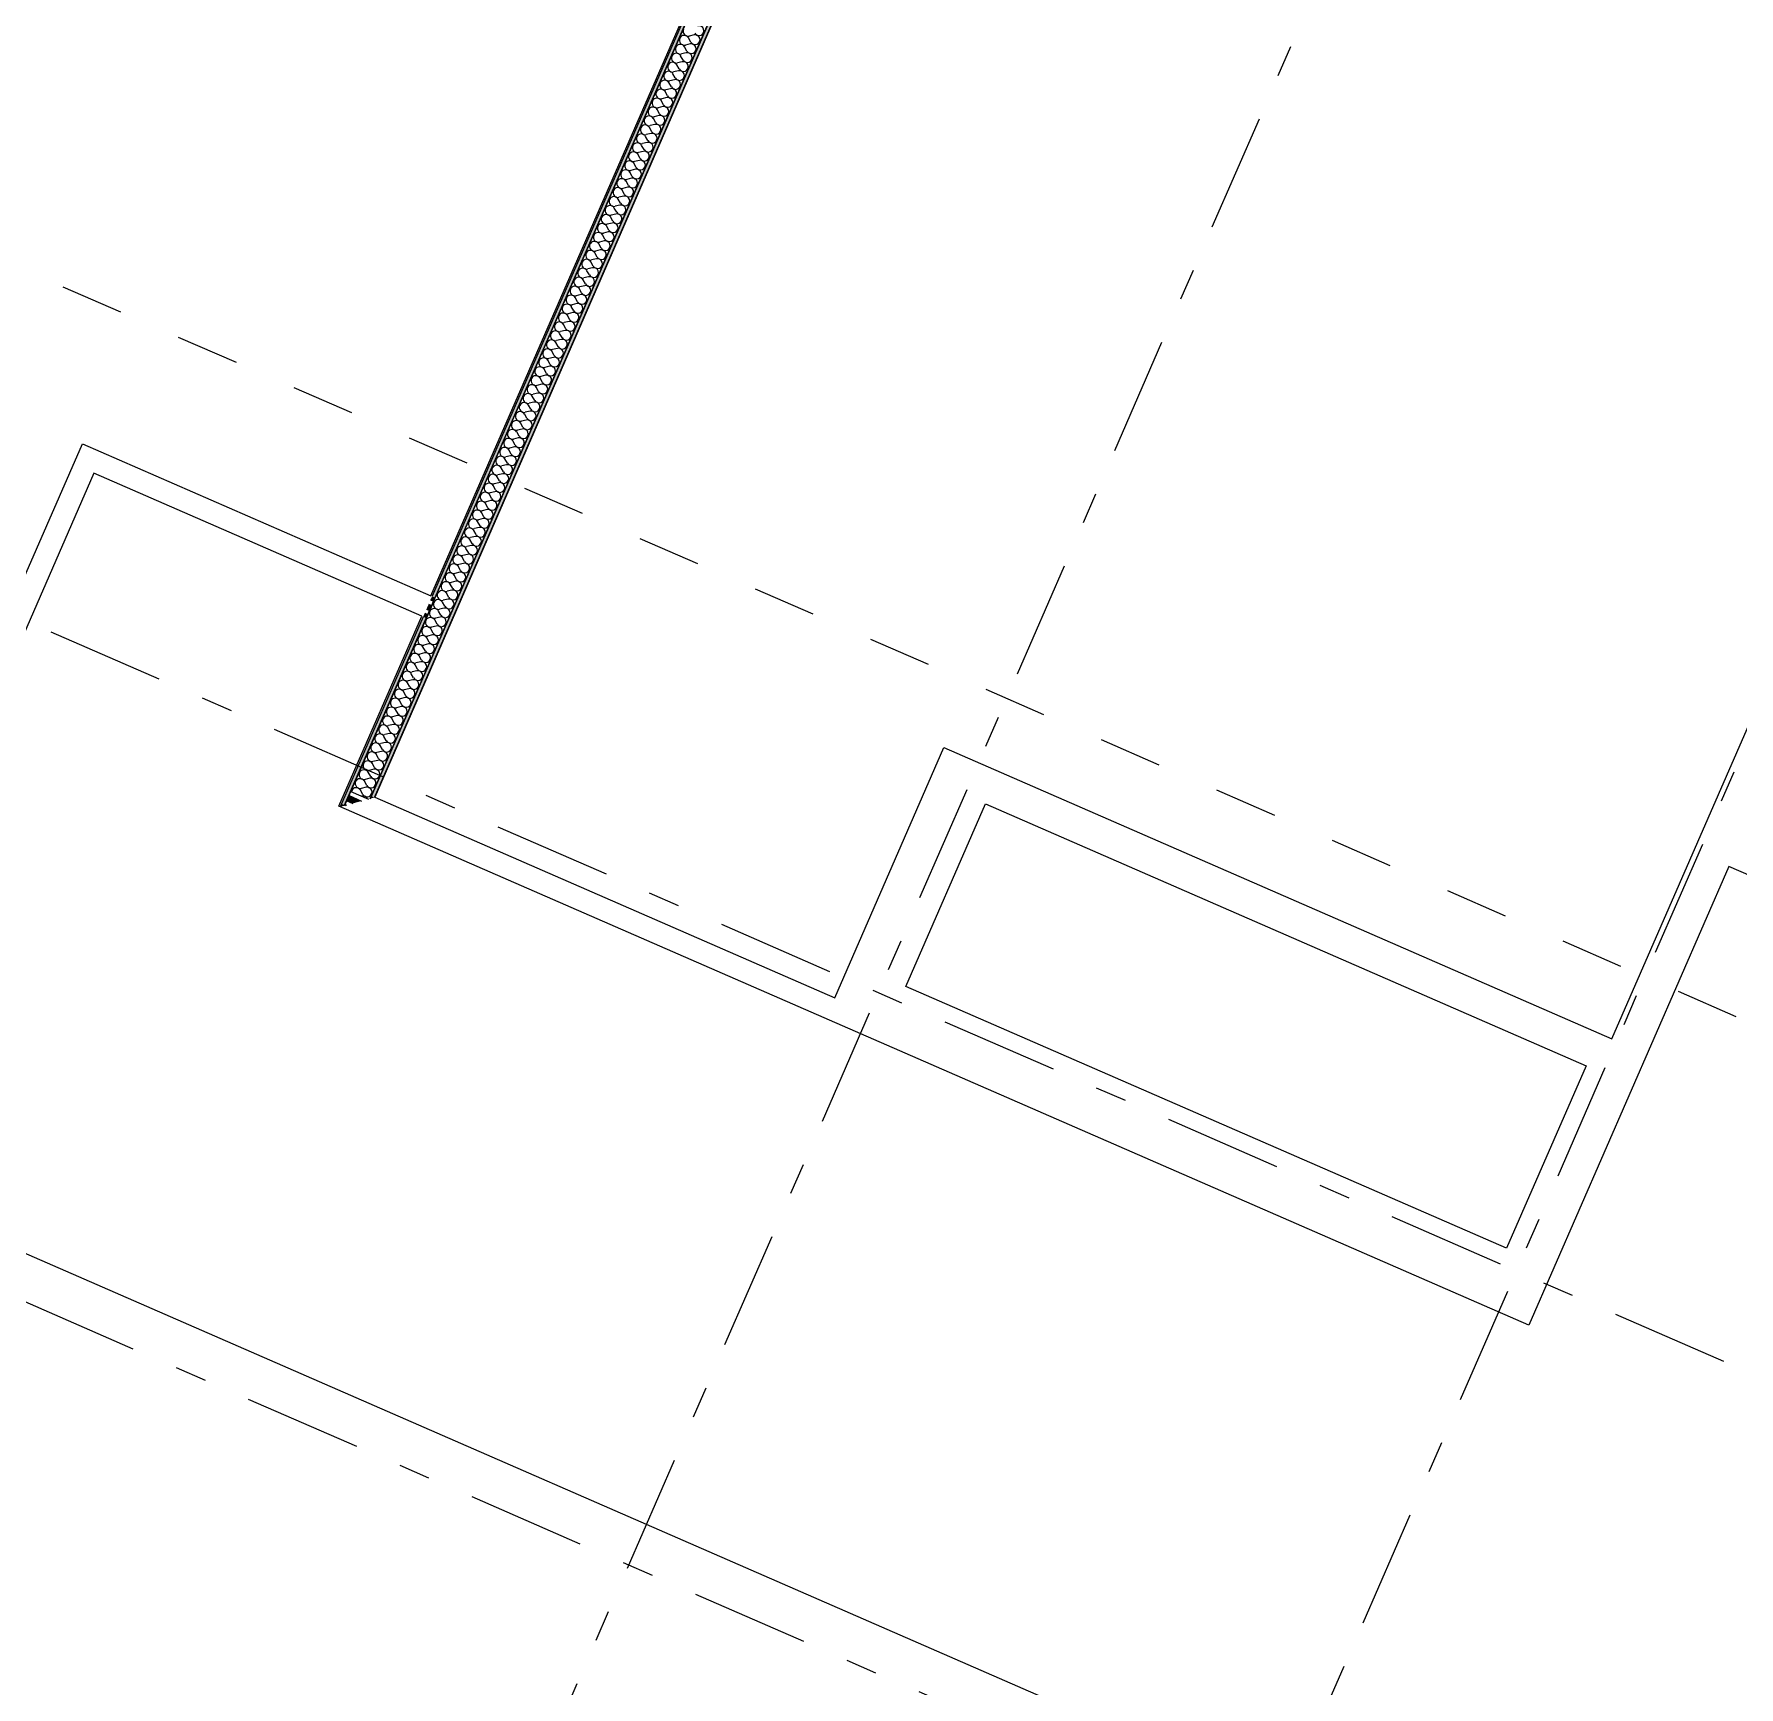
# Model space of a CAD drawing. Header units: millimetres. Extents: x -50172 to 258853, y -59787 to 25069.
# Drawn here: x 8400 to 16045, y -42045 to -34634 of the extents above; entities that cross this region are included whole.
import ezdxf
from ezdxf.enums import TextEntityAlignment as Align

# ---------------------------------------------------------------- set-up
doc = ezdxf.new("R2010")
doc.units = ezdxf.units.MM
doc.header["$MEASUREMENT"] = 0
doc.linetypes.add('Dashed', pattern=[564.444447, 282.222223, -282.222223])
doc.linetypes.add('Double Dashed', pattern=[1093.611073, 529.166651, -211.666656, 141.111112, -211.666656])
for name, color, linetype in [('A-95-MC_Marker_Section_P2.Marker', 7, 'Continuous'), ('New_A-05-M_Gross_Int_Circulation', 7, 'Continuous'), ('New_A-15-MG_Structural_Grid_Phase_2', 7, 'Continuous'), ('New_A-20-M_Floor_Slab', 7, 'Continuous'), ('New_A-25-M_Wall_Int', 7, 'Continuous'), ('New_A-35-M_FFE-Zone', 7, 'Continuous')]:
    doc.layers.add(name, color=color, linetype=linetype)
for name, color, linetype, lineweight in [('A-95-MC_Marker_Section_P2.Marker_Pen_No__1', 7, 'Continuous', 13), ('New_A-20-M_Floor_Slab_Pen_No__89', 8, 'Continuous', 20), ('New_A-25-M_Wall_Int_Pen_No__1', 7, 'Continuous', 13), ('New_ArchiCAD Zone Stamps_Pen_No__9', 7, 'Continuous', 13)]:
    doc.layers.add(name, color=color, linetype=linetype, lineweight=lineweight)
for name, color, linetype, lineweight, true_color in [('New_A-05-M_Gross_Int_Circulation_Pen_No__74', 7, 'Continuous', 20, 0x606060), ('New_A-15-MG_Structural_Grid_Phase_2_Pen_No__222', 7, 'Continuous', 13, 0x65af33), ('New_A-25-M_Wall_Int_Pen_No__107', 7, 'Continuous', 15, 0xa6a6a6), ('New_A-35-M_FFE-Zone_Pen_No__74', 7, 'Continuous', 20, 0x606060)]:
    doc.layers.add(name, color=color, linetype=linetype, lineweight=lineweight, true_color=true_color)
doc.styles.add('GENERATED_STYLE_1', font='')
doc.styles.add('GENERATED_STYLE_3', font='')
doc.styles.add('GENERATED_STYLE_4', font='')
doc.styles.get('GENERATED_STYLE_1').set_extended_font_data('Arial', bold=True)
doc.styles.get('GENERATED_STYLE_3').set_extended_font_data('Arial')
doc.styles.get('GENERATED_STYLE_4').set_extended_font_data('Swis721 BT')

# ---------------------------------------------------------------- blocks, each defined once
blk = doc.blocks.new('Corridor 02 - First_INB 1351_44_2', base_point=(3601, -36926.9))
at = {"layer": 'New_A-05-M_Gross_Int_Circulation_Pen_No__74', "linetype": 'Continuous'}
for p, q in [((-3337.5, -35000.4), (15143.3, -43059)), ((8668.5, -36602.8), (8296.7, -37455.3)), ((10138.3, -37243.7), (8668.5, -36602.8)), ((9766.6, -38096.2), (10138.3, -37243.7)), ((15103.9, -40423.6), (9766.6, -38096.2)), ((16000.8, -38366.7), (15103.9, -40423.6)), ((17619.8, -39072.6), (16000.8, -38366.7))]:
    blk.add_line(p, q, dxfattribs=at)
at = {"layer": 'New_ArchiCAD Zone Stamps_Pen_No__9'}
for tag, height, style, p in [('ROOM_NAME', 250, 'GENERATED_STYLE_1', (2733.1, -35352.1)), ('zoneNameLine2', 250, 'GENERATED_STYLE_1', (2544.7, -35784.2)), ('ROOM_NUMBER', 200, 'GENERATED_STYLE_3', (2356.3, -36204.9)), ('measuredAreaCode', 200, 'GENERATED_STYLE_3', (2199.2, -36565)), ('ROOM_HOLES_PRM', 200, 'GENERATED_STYLE_3', (2506.6, -36699)), ('DUMMY_649', 200, 'GENERATED_STYLE_3', (2996, -36912.4)), ('DUMMY_650', 133.3, 'GENERATED_STYLE_3', (3275.3, -37019))]:
    blk.add_attdef(tag, text='', height=height, rotation=336.44041, dxfattribs=dict(at, style=style)).set_placement(p, align=Align.TOP_LEFT)
blk = doc.blocks.new('Computer Lab C_INB 1301_47_2', base_point=(3709.1, -27727.4))
at = {"layer": 'New_A-35-M_FFE-Zone_Pen_No__74', "linetype": 'Continuous'}
for p, q in [((10179.2, -37152.5), (14084.3, -28196.9)), ((8354.3, -37073.2), (8616.8, -36471.2)), ((8616.8, -36471.2), (10179.2, -37152.5))]:
    blk.add_line(p, q, dxfattribs=at)
at = {"layer": 'New_ArchiCAD Zone Stamps_Pen_No__9'}
for tag, height, style, p in [('ROOM_NAME', 250, 'GENERATED_STYLE_1', (2359.2, -27544.4)), ('zoneNameLine2', 250, 'GENERATED_STYLE_1', (2170.8, -27976.6)), ('ROOM_NUMBER', 200, 'GENERATED_STYLE_3', (1982.4, -28397.3)), ('measuredAreaCode', 200, 'GENERATED_STYLE_3', (1825.3, -28757.4)), ('ROOM_HOLES_PRM', 200, 'GENERATED_STYLE_3', (2132.7, -28891.4)), ('DUMMY_649', 200, 'GENERATED_STYLE_3', (2761.9, -29165.8)), ('DUMMY_650', 133.3, 'GENERATED_STYLE_3', (3041.2, -29272.3))]:
    blk.add_attdef(tag, text='', height=height, rotation=336.44041, dxfattribs=dict(at, style=style)).set_placement(p, align=Align.TOP_LEFT)
blk = doc.blocks.new('Fabrication Lab A_INB 1304_48_2', base_point=(14916.2, -33303.1))
at = {"layer": 'New_A-35-M_FFE-Zone_Pen_No__74', "linetype": 'Continuous'}
for p, q in [((14203.5, -28248.8), (9927.4, -38055.1)), ((15475.8, -39139.2), (17250.8, -35068.5)), ((11991, -38954.9), (12480.2, -37832.9)), ((12480.2, -37832.9), (15475.8, -39139.2)), ((9927.4, -38055.1), (11991, -38954.9))]:
    blk.add_line(p, q, dxfattribs=at)
at = {"layer": 'New_ArchiCAD Zone Stamps_Pen_No__9'}
for tag, height, style, p in [('ROOM_NAME', 250, 'GENERATED_STYLE_1', (13601, -32770.2)), ('zoneNameLine2', 250, 'GENERATED_STYLE_1', (13412.6, -33202.4)), ('ROOM_NUMBER', 200, 'GENERATED_STYLE_3', (13224.1, -33623.1)), ('measuredAreaCode', 200, 'GENERATED_STYLE_3', (13067.1, -33983.2)), ('DUMMY_649', 200, 'GENERATED_STYLE_3', (13374.5, -34117.2)), ('DUMMY_650', 200, 'GENERATED_STYLE_3', (13863.8, -34330.6)), ('DUMMY_651', 133.3, 'GENERATED_STYLE_3', (14143.1, -34437.1))]:
    blk.add_attdef(tag, text='', height=height, rotation=336.44041, dxfattribs=dict(at, style=style)).set_placement(p, align=Align.TOP_LEFT)
blk = doc.blocks.new('Slab_6_2', base_point=(-21326.2, -27554.7))
at = {"layer": 'New_A-20-M_Floor_Slab_Pen_No__89', "linetype": 'Continuous', "flags": 128}
blk.add_lwpolyline([(15002.9, -40078.2), (12310, -38903.9), (12666.8, -38085.6), (15359.8, -39259.8)], close=True, dxfattribs=at)
blk = doc.blocks.new('*X864')
at = {"layer": 'New_A-25-M_Wall_Int_Pen_No__107', "linetype": 'Continuous'}
blk.add_hatch(color=256, dxfattribs=at).paths.add_polyline_path([(9812.4, -38048.6), (9802.5, -38071.5), (9829.8, -38083.4), (9868.3, -38072.9)])
blk = doc.blocks.new('*X865')
at = {"layer": 'New_A-25-M_Wall_Int_Pen_No__107', "linetype": 'Continuous'}
for p, q in [((11328, -34710), (11317.2, -34691)), ((11342, -34677.9), (11320.7, -34682.9)), ((11345.5, -34669.9), (11334.7, -34650.8)), ((11359.5, -34637.7), (11338.2, -34642.8)), ((11292.9, -34790.3), (11282.1, -34771.3)), ((11307, -34758.2), (11285.6, -34763.3)), ((11310.5, -34750.2), (11299.6, -34731.1)), ((11324.5, -34718.1), (11303.1, -34723.1)), ((11257.9, -34870.7), (11247.1, -34851.6)), ((11271.9, -34838.5), (11250.6, -34843.6)), ((11275.4, -34830.5), (11264.6, -34811.5)), ((11289.4, -34798.4), (11268.1, -34803.4)), ((11222.9, -34951), (11212.1, -34931.9)), ((11236.9, -34918.8), (11215.6, -34923.9)), ((11240.4, -34910.8), (11229.6, -34891.8)), ((11254.4, -34878.7), (11233.1, -34883.7)), ((11187.9, -35031.3), (11177.1, -35012.2)), ((11201.9, -34999.2), (11180.6, -35004.2)), ((11205.4, -34991.1), (11194.6, -34972.1)), ((11219.4, -34959), (11198.1, -34964)), ((11166.9, -35079.5), (11145.5, -35084.5)), ((11170.4, -35071.4), (11159.6, -35052.4)), ((11184.4, -35039.3), (11163.1, -35044.4)), ((11131.8, -35159.8), (11110.5, -35164.8)), ((11135.3, -35151.8), (11124.5, -35132.7)), ((11149.4, -35119.6), (11128, -35124.7)), ((11152.9, -35111.6), (11142, -35092.6)), ((11096.8, -35240.1), (11075.5, -35245.2)), ((11100.3, -35232.1), (11089.5, -35213)), ((11114.3, -35200), (11093, -35205)), ((11117.8, -35191.9), (11107, -35172.9)), ((11061.8, -35320.4), (11040.5, -35325.5)), ((11065.3, -35312.4), (11054.5, -35293.3)), ((11079.3, -35280.3), (11058, -35285.3)), ((11082.8, -35272.2), (11072, -35253.2)), ((11030.3, -35392.7), (11019.5, -35373.7)), ((11044.3, -35360.6), (11023, -35365.6)), ((11047.8, -35352.6), (11037, -35333.5)), ((10995.3, -35473), (10984.5, -35454)), ((11009.3, -35440.9), (10988, -35445.9)), ((11012.8, -35432.9), (11002, -35413.8)), ((11026.8, -35400.7), (11005.5, -35405.8)), ((10960.2, -35553.3), (10949.4, -35534.3)), ((10974.2, -35521.2), (10952.9, -35526.3)), ((10977.7, -35513.2), (10966.9, -35494.1)), ((10991.8, -35481.1), (10970.4, -35486.1)), ((10925.2, -35633.7), (10914.4, -35614.6)), ((10939.2, -35601.5), (10917.9, -35606.6)), ((10942.7, -35593.5), (10931.9, -35574.4)), ((10956.7, -35561.4), (10935.4, -35566.4)), ((10890.2, -35714), (10879.4, -35694.9)), ((10904.2, -35681.8), (10882.9, -35686.9)), ((10907.7, -35673.8), (10896.9, -35654.8)), ((10921.7, -35641.7), (10900.4, -35646.7)), ((10855.2, -35794.3), (10844.4, -35775.2)), ((10869.2, -35762.2), (10847.9, -35767.2)), ((10872.7, -35754.1), (10861.9, -35735.1)), ((10886.7, -35722), (10865.4, -35727)), ((10820.2, -35874.6), (10809.3, -35855.6)), ((10834.2, -35842.5), (10812.8, -35847.5)), ((10837.7, -35834.4), (10826.9, -35815.4)), ((10851.7, -35802.3), (10830.4, -35807.4)), ((10799.1, -35922.8), (10777.8, -35927.8)), ((10802.6, -35914.8), (10791.8, -35895.7)), ((10816.7, -35882.6), (10795.3, -35887.7)), ((10764.1, -36003.1), (10742.8, -36008.2)), ((10767.6, -35995.1), (10756.8, -35976)), ((10781.6, -35963), (10760.3, -35968)), ((10785.1, -35954.9), (10774.3, -35935.9)), ((10729.1, -36083.4), (10707.8, -36088.5)), ((10732.6, -36075.4), (10721.8, -36056.3)), ((10746.6, -36043.3), (10725.3, -36048.3)), ((10750.1, -36035.2), (10739.3, -36016.2)), ((10697.6, -36155.7), (10686.8, -36136.7)), ((10711.6, -36123.6), (10690.3, -36128.6)), ((10715.1, -36115.6), (10704.3, -36096.5)), ((10662.6, -36236), (10651.7, -36217)), ((10676.6, -36203.9), (10655.2, -36208.9)), ((10680.1, -36195.9), (10669.3, -36176.8)), ((10694.1, -36163.7), (10672.8, -36168.8)), ((10627.5, -36316.3), (10616.7, -36297.3)), ((10641.5, -36284.2), (10620.2, -36289.3)), ((10645, -36276.2), (10634.2, -36257.1)), ((10659.1, -36244.1), (10637.7, -36249.1)), ((10592.5, -36396.7), (10581.7, -36377.6)), ((10606.5, -36364.5), (10585.2, -36369.6)), ((10610, -36356.5), (10599.2, -36337.4)), ((10624, -36324.4), (10602.7, -36329.4)), ((10557.5, -36477), (10546.7, -36457.9)), ((10571.5, -36444.8), (10550.2, -36449.9)), ((10575, -36436.8), (10564.2, -36417.8)), ((10589, -36404.7), (10567.7, -36409.7)), ((10522.5, -36557.3), (10511.7, -36538.2)), ((10536.5, -36525.2), (10515.2, -36530.2)), ((10540, -36517.1), (10529.2, -36498.1)), ((10554, -36485), (10532.7, -36490)), ((10487.4, -36637.6), (10476.6, -36618.6)), ((10501.5, -36605.5), (10480.1, -36610.5)), ((10505, -36597.4), (10494.1, -36578.4)), ((10519, -36565.3), (10497.7, -36570.4)), ((10466.4, -36685.8), (10445.1, -36690.8)), ((10469.9, -36677.8), (10459.1, -36658.7)), ((10483.9, -36645.6), (10462.6, -36650.7)), ((10431.4, -36766.1), (10410.1, -36771.1)), ((10434.9, -36758.1), (10424.1, -36739)), ((10448.9, -36725.9), (10427.6, -36731)), ((10452.4, -36717.9), (10441.6, -36698.9)), ((10396.4, -36846.4), (10375.1, -36851.5)), ((10399.9, -36838.4), (10389.1, -36819.3)), ((10413.9, -36806.3), (10392.6, -36811.3)), ((10417.4, -36798.2), (10406.6, -36779.2)), ((10361.4, -36926.7), (10340.1, -36931.8)), ((10364.9, -36918.7), (10354.1, -36899.7)), ((10378.9, -36886.6), (10357.6, -36891.6)), ((10382.4, -36878.5), (10371.6, -36859.5)), ((10329.9, -36999), (10319, -36980)), ((10343.9, -36966.9), (10322.5, -36971.9)), ((10347.4, -36958.9), (10336.6, -36939.8)), ((10294.8, -37079.3), (10284, -37060.3)), ((10308.8, -37047.2), (10287.5, -37052.3)), ((10312.3, -37039.2), (10301.5, -37020.1)), ((10326.3, -37007.1), (10305, -37012.1)), ((10259.8, -37159.7), (10249, -37140.6)), ((10273.8, -37127.5), (10252.5, -37132.6)), ((10277.3, -37119.5), (10266.5, -37100.4)), ((10291.3, -37087.4), (10270, -37092.4)), ((10224.8, -37240), (10214, -37220.9)), ((10238.8, -37207.8), (10217.5, -37212.9)), ((10242.3, -37199.8), (10231.5, -37180.8)), ((10256.3, -37167.7), (10235, -37172.7)), ((10189.8, -37320.3), (10179, -37301.2)), ((10203.8, -37288.2), (10182.5, -37293.2)), ((10207.3, -37280.1), (10196.5, -37261.1)), ((10221.3, -37248), (10200, -37253)), ((10154.7, -37400.6), (10143.9, -37381.5)), ((10168.8, -37368.5), (10147.4, -37373.5)), ((10172.3, -37360.4), (10161.4, -37341.4)), ((10186.3, -37328.3), (10164.9, -37333.4)), ((10119.7, -37480.9), (10108.9, -37461.9)), ((10133.7, -37448.8), (10112.4, -37453.8)), ((10137.2, -37440.8), (10126.4, -37421.7)), ((10151.2, -37408.6), (10129.9, -37413.7)), ((10098.7, -37529.1), (10077.4, -37534.1)), ((10102.2, -37521.1), (10091.4, -37502)), ((10116.2, -37488.9), (10094.9, -37494)), ((10063.7, -37609.4), (10042.4, -37614.5)), ((10067.2, -37601.4), (10056.4, -37582.3)), ((10081.2, -37569.3), (10059.9, -37574.3)), ((10084.7, -37561.2), (10073.9, -37542.2)), ((10028.7, -37689.7), (10007.3, -37694.8)), ((10032.2, -37681.7), (10021.4, -37662.7)), ((10046.2, -37649.6), (10024.9, -37654.6)), ((10049.7, -37641.5), (10038.9, -37622.5)), ((9997.1, -37762), (9986.3, -37743)), ((10011.2, -37729.9), (9989.8, -37734.9)), ((10014.7, -37721.9), (10003.8, -37702.8)), ((9962.1, -37842.3), (9951.3, -37823.3)), ((9976.1, -37810.2), (9954.8, -37815.3)), ((9979.6, -37802.2), (9968.8, -37783.1)), ((9993.6, -37770.1), (9972.3, -37775.1)), ((9927.1, -37922.7), (9916.3, -37903.6)), ((9941.1, -37890.5), (9919.8, -37895.6)), ((9944.6, -37882.5), (9933.8, -37863.4)), ((9958.6, -37850.4), (9937.3, -37855.4)), ((9892.1, -38003), (9881.3, -37983.9)), ((9906.1, -37970.8), (9884.8, -37975.9)), ((9909.6, -37962.8), (9898.8, -37943.8)), ((9923.6, -37930.7), (9902.3, -37935.7)), ((9874.6, -38043.1), (9863.8, -38024.1)), ((9888.6, -38011), (9867.3, -38016)), ((9871.1, -38051.2), (9869.3, -38051.6))]:
    blk.add_line(p, q, dxfattribs=at)
for centre, start, end in [((11333.1, -34621.5), 156.44041, 283.31031), ((11382, -34618.9), 209.57051, 103.31031), ((11298.1, -34701.8), 156.44041, 283.31031), ((11298.1, -34701.8), 29.57051, 156.44041), ((11315.6, -34661.6), 156.44041, 283.31031), ((11315.6, -34661.6), 29.57051, 156.44041), ((11347, -34699.2), 209.57051, 103.31031), ((11364.5, -34659.1), 209.57051, 103.31031), ((11263.1, -34782.1), 156.44041, 283.31031), ((11263.1, -34782.1), 29.57051, 156.44041), ((11280.6, -34741.9), 156.44041, 283.31031), ((11280.6, -34741.9), 29.57051, 156.44041), ((11312, -34779.5), 209.57051, 103.31031), ((11329.5, -34739.4), 209.57051, 103.31031), ((11228.1, -34862.4), 156.44041, 283.31031), ((11228.1, -34862.4), 29.57051, 156.44041), ((11245.6, -34822.3), 156.44041, 283.31031), ((11245.6, -34822.3), 29.57051, 156.44041), ((11277, -34859.8), 209.57051, 103.31031), ((11294.5, -34819.7), 209.57051, 103.31031), ((11193, -34942.7), 156.44041, 283.31031), ((11193, -34942.7), 29.57051, 156.44041), ((11210.6, -34902.6), 156.44041, 283.31031), ((11210.6, -34902.6), 29.57051, 156.44041), ((11242, -34940.2), 209.57051, 103.31031), ((11259.5, -34900), 209.57051, 103.31031), ((11158, -35023), 156.44041, 283.31031), ((11158, -35023), 29.57051, 156.44041), ((11175.5, -34982.9), 156.44041, 283.31031), ((11175.5, -34982.9), 29.57051, 156.44041), ((11206.9, -35020.5), 209.57051, 103.31031), ((11224.4, -34980.3), 209.57051, 103.31031), ((11123, -35103.4), 29.57051, 156.44041), ((11140.5, -35063.2), 156.44041, 283.31031), ((11140.5, -35063.2), 29.57051, 156.44041), ((11171.9, -35100.8), 209.57051, 103.31031), ((11189.4, -35060.6), 209.57051, 103.31031), ((11088, -35183.7), 29.57051, 156.44041), ((11105.5, -35143.5), 156.44041, 283.31031), ((11105.5, -35143.5), 29.57051, 156.44041), ((11123, -35103.4), 156.44041, 283.31031), ((11136.9, -35181.1), 209.57051, 103.31031), ((11154.4, -35141), 209.57051, 103.31031), ((11053, -35264), 29.57051, 156.44041), ((11070.5, -35223.8), 156.44041, 283.31031), ((11070.5, -35223.8), 29.57051, 156.44041), ((11088, -35183.7), 156.44041, 283.31031), ((11101.9, -35261.4), 209.57051, 103.31031), ((11119.4, -35221.3), 209.57051, 103.31031), ((11035.4, -35304.2), 156.44041, 283.31031), ((11035.4, -35304.2), 29.57051, 156.44041), ((11053, -35264), 156.44041, 283.31031), ((11066.8, -35341.7), 209.57051, 103.31031), ((11084.4, -35301.6), 209.57051, 103.31031), ((11000.4, -35384.5), 156.44041, 283.31031), ((11000.4, -35384.5), 29.57051, 156.44041), ((11017.9, -35344.3), 156.44041, 283.31031), ((11017.9, -35344.3), 29.57051, 156.44041), ((11049.3, -35381.9), 209.57051, 103.31031), ((10965.4, -35464.8), 156.44041, 283.31031), ((10965.4, -35464.8), 29.57051, 156.44041), ((10982.9, -35424.6), 156.44041, 283.31031), ((10982.9, -35424.6), 29.57051, 156.44041), ((11014.3, -35462.2), 209.57051, 103.31031), ((11031.8, -35422.1), 209.57051, 103.31031), ((10930.4, -35545.1), 156.44041, 283.31031), ((10930.4, -35545.1), 29.57051, 156.44041), ((10947.9, -35504.9), 156.44041, 283.31031), ((10947.9, -35504.9), 29.57051, 156.44041), ((10979.3, -35542.5), 209.57051, 103.31031), ((10996.8, -35502.4), 209.57051, 103.31031), ((10895.4, -35625.4), 156.44041, 283.31031), ((10895.4, -35625.4), 29.57051, 156.44041), ((10912.9, -35585.3), 156.44041, 283.31031), ((10912.9, -35585.3), 29.57051, 156.44041), ((10944.3, -35622.8), 209.57051, 103.31031), ((10961.8, -35582.7), 209.57051, 103.31031), ((10860.3, -35705.7), 156.44041, 283.31031), ((10860.3, -35705.7), 29.57051, 156.44041), ((10877.8, -35665.6), 156.44041, 283.31031), ((10877.8, -35665.6), 29.57051, 156.44041), ((10909.2, -35703.2), 209.57051, 103.31031), ((10926.8, -35663), 209.57051, 103.31031), ((10825.3, -35786), 156.44041, 283.31031), ((10825.3, -35786), 29.57051, 156.44041), ((10842.8, -35745.9), 156.44041, 283.31031), ((10842.8, -35745.9), 29.57051, 156.44041), ((10874.2, -35783.5), 209.57051, 103.31031), ((10891.7, -35743.3), 209.57051, 103.31031), ((10790.3, -35866.4), 29.57051, 156.44041), ((10807.8, -35826.2), 156.44041, 283.31031), ((10807.8, -35826.2), 29.57051, 156.44041), ((10839.2, -35863.8), 209.57051, 103.31031), ((10856.7, -35823.6), 209.57051, 103.31031), ((10755.3, -35946.7), 29.57051, 156.44041), ((10772.8, -35906.5), 156.44041, 283.31031), ((10772.8, -35906.5), 29.57051, 156.44041), ((10790.3, -35866.4), 156.44041, 283.31031), ((10804.2, -35944.1), 209.57051, 103.31031), ((10821.7, -35904), 209.57051, 103.31031), ((10720.2, -36027), 29.57051, 156.44041), ((10737.8, -35986.8), 156.44041, 283.31031), ((10737.8, -35986.8), 29.57051, 156.44041), ((10755.3, -35946.7), 156.44041, 283.31031), ((10769.2, -36024.4), 209.57051, 103.31031), ((10786.7, -35984.3), 209.57051, 103.31031), ((10685.2, -36107.3), 29.57051, 156.44041), ((10702.7, -36067.2), 156.44041, 283.31031), ((10702.7, -36067.2), 29.57051, 156.44041), ((10720.2, -36027), 156.44041, 283.31031), ((10734.1, -36104.7), 209.57051, 103.31031), ((10751.7, -36064.6), 209.57051, 103.31031), ((10667.7, -36147.5), 156.44041, 283.31031), ((10667.7, -36147.5), 29.57051, 156.44041), ((10685.2, -36107.3), 156.44041, 283.31031), ((10716.6, -36144.9), 209.57051, 103.31031), ((10632.7, -36227.8), 156.44041, 283.31031), ((10632.7, -36227.8), 29.57051, 156.44041), ((10650.2, -36187.6), 156.44041, 283.31031), ((10650.2, -36187.6), 29.57051, 156.44041), ((10681.6, -36225.2), 209.57051, 103.31031), ((10699.1, -36185.1), 209.57051, 103.31031), ((10597.7, -36308.1), 156.44041, 283.31031), ((10597.7, -36308.1), 29.57051, 156.44041), ((10615.2, -36267.9), 156.44041, 283.31031), ((10615.2, -36267.9), 29.57051, 156.44041), ((10646.6, -36305.5), 209.57051, 103.31031), ((10664.1, -36265.4), 209.57051, 103.31031), ((10562.7, -36388.4), 156.44041, 283.31031), ((10562.7, -36388.4), 29.57051, 156.44041), ((10580.2, -36348.3), 156.44041, 283.31031), ((10580.2, -36348.3), 29.57051, 156.44041), ((10611.6, -36385.8), 209.57051, 103.31031), ((10629.1, -36345.7), 209.57051, 103.31031), ((10527.6, -36468.7), 156.44041, 283.31031), ((10527.6, -36468.7), 29.57051, 156.44041), ((10545.1, -36428.6), 156.44041, 283.31031), ((10545.1, -36428.6), 29.57051, 156.44041), ((10576.5, -36466.2), 209.57051, 103.31031), ((10594.1, -36426), 209.57051, 103.31031), ((10492.6, -36549), 156.44041, 283.31031), ((10492.6, -36549), 29.57051, 156.44041), ((10510.1, -36508.9), 156.44041, 283.31031), ((10510.1, -36508.9), 29.57051, 156.44041), ((10541.5, -36546.5), 209.57051, 103.31031), ((10559, -36506.3), 209.57051, 103.31031), ((10457.6, -36629.4), 156.44041, 283.31031), ((10457.6, -36629.4), 29.57051, 156.44041), ((10475.1, -36589.2), 156.44041, 283.31031), ((10475.1, -36589.2), 29.57051, 156.44041), ((10506.5, -36626.8), 209.57051, 103.31031), ((10524, -36586.6), 209.57051, 103.31031), ((10422.6, -36709.7), 29.57051, 156.44041), ((10440.1, -36669.5), 156.44041, 283.31031), ((10440.1, -36669.5), 29.57051, 156.44041), ((10471.5, -36707.1), 209.57051, 103.31031), ((10489, -36666.9), 209.57051, 103.31031), ((10387.5, -36790), 29.57051, 156.44041), ((10405.1, -36749.8), 156.44041, 283.31031), ((10405.1, -36749.8), 29.57051, 156.44041), ((10422.6, -36709.7), 156.44041, 283.31031), ((10436.5, -36787.4), 209.57051, 103.31031), ((10454, -36747.3), 209.57051, 103.31031), ((10352.5, -36870.3), 29.57051, 156.44041), ((10370, -36830.1), 156.44041, 283.31031), ((10370, -36830.1), 29.57051, 156.44041), ((10387.5, -36790), 156.44041, 283.31031), ((10401.4, -36867.7), 209.57051, 103.31031), ((10418.9, -36827.6), 209.57051, 103.31031), ((10335, -36910.5), 156.44041, 283.31031), ((10335, -36910.5), 29.57051, 156.44041), ((10352.5, -36870.3), 156.44041, 283.31031), ((10366.4, -36948.1), 209.57051, 103.31031), ((10383.9, -36907.9), 209.57051, 103.31031), ((10300, -36990.8), 156.44041, 283.31031), ((10300, -36990.8), 29.57051, 156.44041), ((10317.5, -36950.6), 156.44041, 283.31031), ((10317.5, -36950.6), 29.57051, 156.44041), ((10348.9, -36988.2), 209.57051, 103.31031), ((10265, -37071.1), 156.44041, 283.31031), ((10265, -37071.1), 29.57051, 156.44041), ((10282.5, -37030.9), 156.44041, 283.31031), ((10282.5, -37030.9), 29.57051, 156.44041), ((10313.9, -37068.5), 209.57051, 103.31031), ((10331.4, -37028.4), 209.57051, 103.31031), ((10229.9, -37151.4), 156.44041, 283.31031), ((10229.9, -37151.4), 29.57051, 156.44041), ((10247.5, -37111.3), 156.44041, 283.31031), ((10247.5, -37111.3), 29.57051, 156.44041), ((10278.9, -37148.8), 209.57051, 103.31031), ((10296.4, -37108.7), 209.57051, 103.31031), ((10194.9, -37231.7), 156.44041, 283.31031), ((10194.9, -37231.7), 29.57051, 156.44041), ((10212.4, -37191.6), 156.44041, 283.31031), ((10212.4, -37191.6), 29.57051, 156.44041), ((10243.8, -37229.2), 209.57051, 103.31031), ((10261.3, -37189), 209.57051, 103.31031), ((10159.9, -37312), 156.44041, 283.31031), ((10159.9, -37312), 29.57051, 156.44041), ((10177.4, -37271.9), 156.44041, 283.31031), ((10177.4, -37271.9), 29.57051, 156.44041), ((10208.8, -37309.5), 209.57051, 103.31031), ((10226.3, -37269.3), 209.57051, 103.31031), ((10124.9, -37392.4), 156.44041, 283.31031), ((10124.9, -37392.4), 29.57051, 156.44041), ((10142.4, -37352.2), 156.44041, 283.31031), ((10142.4, -37352.2), 29.57051, 156.44041), ((10173.8, -37389.8), 209.57051, 103.31031), ((10191.3, -37349.6), 209.57051, 103.31031), ((10089.9, -37472.7), 29.57051, 156.44041), ((10107.4, -37432.5), 156.44041, 283.31031), ((10107.4, -37432.5), 29.57051, 156.44041), ((10138.8, -37470.1), 209.57051, 103.31031), ((10156.3, -37429.9), 209.57051, 103.31031), ((10054.8, -37553), 29.57051, 156.44041), ((10072.3, -37512.8), 156.44041, 283.31031), ((10072.3, -37512.8), 29.57051, 156.44041), ((10089.9, -37472.7), 156.44041, 283.31031), ((10103.8, -37550.4), 209.57051, 103.31031), ((10121.3, -37510.3), 209.57051, 103.31031), ((10019.8, -37633.3), 29.57051, 156.44041), ((10037.3, -37593.1), 156.44041, 283.31031), ((10037.3, -37593.1), 29.57051, 156.44041), ((10054.8, -37553), 156.44041, 283.31031), ((10068.7, -37630.7), 209.57051, 103.31031), ((10086.2, -37590.6), 209.57051, 103.31031), ((9984.8, -37713.6), 29.57051, 156.44041), ((10002.3, -37673.5), 156.44041, 283.31031), ((10002.3, -37673.5), 29.57051, 156.44041), ((10019.8, -37633.3), 156.44041, 283.31031), ((10033.7, -37711.1), 209.57051, 103.31031), ((10051.2, -37670.9), 209.57051, 103.31031), ((9967.3, -37753.8), 156.44041, 283.31031), ((9967.3, -37753.8), 29.57051, 156.44041), ((9984.8, -37713.6), 156.44041, 283.31031), ((10016.2, -37751.2), 209.57051, 103.31031), ((9932.3, -37834.1), 156.44041, 283.31031), ((9932.3, -37834.1), 29.57051, 156.44041), ((9949.8, -37793.9), 156.44041, 283.31031), ((9949.8, -37793.9), 29.57051, 156.44041), ((9981.2, -37831.5), 209.57051, 103.31031), ((9998.7, -37791.4), 209.57051, 103.31031), ((9897.2, -37914.4), 156.44041, 283.31031), ((9897.2, -37914.4), 29.57051, 156.44041), ((9914.8, -37874.3), 156.44041, 283.31031), ((9914.8, -37874.3), 29.57051, 156.44041), ((9946.2, -37911.8), 209.57051, 103.31031), ((9963.7, -37871.7), 209.57051, 103.31031), ((9862.2, -37994.7), 156.44041, 283.31031), ((9862.2, -37994.7), 29.57051, 156.44041), ((9879.7, -37954.6), 156.44041, 283.31031), ((9879.7, -37954.6), 29.57051, 156.44041), ((9911.1, -37992.2), 209.57051, 103.31031), ((9928.6, -37952), 209.57051, 103.31031), ((9844.7, -38034.9), 156.44041, 170.87079), ((9844.7, -38034.9), 29.57051, 156.44041), ((9876.1, -38072.5), 25.09984, 103.31031), ((9893.6, -38032.3), 209.57051, 103.31031)]:
    blk.add_arc(centre, 21.9, start, end, dxfattribs=at)
blk = doc.blocks.new('*X866')
at = {"layer": 'New_A-25-M_Wall_Int_Pen_No__107', "linetype": 'Continuous'}
blk.add_hatch(color=256, dxfattribs=at).paths.add_polyline_path([(10169.5, -37189.7), (10159.5, -37212.6), (10173.3, -37218.6), (10183.3, -37195.7)])
blk = doc.blocks.new('Wall_293_2', base_point=(9886.7, -38148.6))
at = {"layer": 'New_A-25-M_Wall_Int_Pen_No__107', "linetype": 'Continuous'}
for points in [[(10198.4, -37160.9), (14103.5, -28205.3), (14089.8, -28199.3), (10184.7, -37154.9)], [(9926.6, -38056.9), (14203.5, -28248.8), (14189.7, -28242.8), (9912.9, -38050.9)], [(10184.7, -37154.9), (10178.7, -37168.6), (10192.4, -37174.6), (10198.4, -37160.9)], [(10150.7, -37232.8), (10144.7, -37246.5), (10158.5, -37252.5), (10164.5, -37238.8)], [(10144.7, -37246.5), (9779, -38085.3), (9792.7, -38091.3), (10158.5, -37252.5)], [(9912.9, -38050.9), (9908, -38062), (9926.6, -38056.9)], [(9779, -38085.3), (9773, -38099), (9791.6, -38093.9), (9792.7, -38091.3)], [(9792.7, -38091.3), (9791.6, -38093.9), (9792.8, -38093.6), (9793.7, -38091.7)], [(9793.7, -38091.7), (9792.8, -38093.6), (9796, -38092.7)]]:
    blk.add_hatch(color=256, dxfattribs=at).paths.add_polyline_path(points)
at = {"layer": 'New_A-25-M_Wall_Int_Pen_No__107', "linetype": 'Continuous', "lineweight": 0, "true_color": 0x535353}
for points in [[(10193.4, -37175), (14104.5, -28205.7), (14103.5, -28205.3), (10192.4, -37174.6)], [(9908, -38062), (14189.7, -28242.8), (14188.8, -28242.4), (9906.8, -38062.4)], [(10191.2, -37177.4), (9793.9, -38088.5), (9794.9, -38088.9), (10192.2, -37177.8)], [(10151.9, -37230), (10150.7, -37232.8), (10164.5, -37238.8), (10165.7, -37236)], [(10178.7, -37168.6), (10177.5, -37171.4), (10191.2, -37177.4), (10192.4, -37174.6)], [(10192.4, -37174.6), (10191.2, -37177.4), (10192.2, -37177.8), (10193.4, -37175)], [(9793.9, -38088.5), (9792.7, -38091.3), (9793.7, -38091.7), (9794.9, -38088.9)], [(9794.9, -38088.9), (9793.7, -38091.7), (9796, -38092.7), (9800.7, -38091.4)]]:
    blk.add_hatch(color=251, dxfattribs=at).paths.add_polyline_path(points)
at = {"layer": 'New_A-25-M_Wall_Int_Pen_No__1', "linetype": 'Continuous'}
for p, q in [((10193.4, -37175), (14104.5, -28205.7)), ((10198.4, -37160.9), (14103.5, -28205.3)), ((9906.8, -38062.4), (14188.8, -28242.4)), ((9908, -38062), (14189.7, -28242.8)), ((9794.9, -38088.9), (10192.2, -37177.8)), ((10150.7, -37232.8), (10164.5, -37238.8)), ((10151.9, -37230), (10165.7, -37236)), ((10159.5, -37212.6), (10173.3, -37218.6)), ((10165.7, -37236), (10173.3, -37218.6)), ((10169.5, -37189.7), (10183.3, -37195.7)), ((10173.3, -37218.6), (10183.3, -37195.7)), ((10177.5, -37171.4), (10191.2, -37177.4)), ((10192.4, -37174.6), (10178.7, -37168.6)), ((10183.3, -37195.7), (10191.2, -37177.4)), ((10192.2, -37177.8), (10193.4, -37175)), ((10192.4, -37174.6), (10198.4, -37160.9)), ((9792.7, -38091.3), (10158.5, -37252.5)), ((10158.5, -37252.5), (10164.5, -37238.8)), ((9802.5, -38071.5), (9829.8, -38083.4)), ((9812.4, -38048.6), (9868.3, -38072.9)), ((9820.4, -38030.3), (9899, -38064.5)), ((9792.7, -38091.3), (9793.7, -38091.7)), ((9793.7, -38091.7), (9796, -38092.7)), ((9794.9, -38088.9), (9800.7, -38091.4))]:
    blk.add_line(p, q, dxfattribs=at)
at = {"layer": 'New_A-25-M_Wall_Int_Pen_No__1', "linetype": 'Continuous', "flags": 128}
for points in [[(14089.8, -28199.3), (10184.7, -37154.9)], [(9926.6, -38056.9), (14203.5, -28248.8)], [(10144.7, -37246.5), (9773, -38099)]]:
    blk.add_lwpolyline(points, dxfattribs=at)
at = {"layer": 'New_A-25-M_Wall_Int', "color": 250, "lineweight": 50, "true_color": 0x2a2a2a}
for name in ['*X865', '*X866', '*X864']:
    blk.add_blockref(name, (0, 0), dxfattribs=at)
blk = doc.blocks.new('Standard grid marker_10')
at = {"layer": 'New_A-15-MG_Structural_Grid_Phase_2_Pen_No__222', "linetype": 'Double Dashed'}
blk.add_line((705.1, 0), (53258.1, 0), dxfattribs=at)
at = {"layer": 'New_A-15-MG_Structural_Grid_Phase_2_Pen_No__222', "style": 'GENERATED_STYLE_4'}
for tag, p in [('AC_MarkerText_1_0', (-500, 38.7)), ('AC_MarkerText_1_1', (54463.2, 38.7))]:
    blk.add_attdef(tag, text='', height=350, rotation=180, dxfattribs=at).set_placement(p, align=Align.MIDDLE_CENTER)
blk = doc.blocks.new('Standard grid marker_11')
at = {"layer": 'New_A-15-MG_Structural_Grid_Phase_2_Pen_No__222', "linetype": 'Double Dashed'}
blk.add_line((705.1, 0), (54601, 0), dxfattribs=at)
at = {"layer": 'New_A-15-MG_Structural_Grid_Phase_2_Pen_No__222', "style": 'GENERATED_STYLE_4'}
for tag, p in [('AC_MarkerText_1_0', (-500, 43.4)), ('AC_MarkerText_1_1', (55806.1, 43.4))]:
    blk.add_attdef(tag, text='', height=350, rotation=180, dxfattribs=at).set_placement(p, align=Align.MIDDLE_CENTER)
blk = doc.blocks.new('Standard grid marker_14')
at = {"layer": 'New_A-15-MG_Structural_Grid_Phase_2_Pen_No__222', "linetype": 'Double Dashed'}
blk.add_line((7182, 0), (20268.4, 0), dxfattribs=at)
at = {"layer": 'New_A-15-MG_Structural_Grid_Phase_2_Pen_No__222', "style": 'GENERATED_STYLE_4'}
for tag, p in [('AC_MarkerText_1_0', (-500, 36.5)), ('AC_MarkerText_1_1', (27950.4, 36.5))]:
    blk.add_attdef(tag, text='', height=350, rotation=270, dxfattribs=at).set_placement(p, align=Align.MIDDLE_CENTER)
blk = doc.blocks.new('Cutting Plane_4_2', base_point=(-25330.5, -21002.6))
at = {"layer": 'A-95-MC_Marker_Section_P2.Marker_Pen_No__1', "linetype": 'Dashed'}
blk.add_line((-25101.3, -21102.5), (22391.9, -41811.9), dxfattribs=at)

msp = doc.modelspace()

# ---------------------------------------------------------------- block references
at = {"layer": 'A-95-MC_Marker_Section_P2.Marker'}
msp.add_blockref('Cutting Plane_4_2', (-25330.5, -21002.6), dxfattribs=at)
at = {"layer": 'New_A-05-M_Gross_Int_Circulation', "linetype": 'Continuous'}
msp.add_blockref('Corridor 02 - First_INB 1351_44_2', (3601, -36926.9), dxfattribs=at)
at = {"layer": 'New_A-15-MG_Structural_Grid_Phase_2', "color": 8, "linetype": 'Continuous', "lineweight": 15, "zscale": 1000}
for name, p, rotation in [('Standard grid marker_10', (22639.6, -43491.3), 156.4404115839929), ('Standard grid marker_11', (21520.4, -46057.9), 156.4404115839929), ('Standard grid marker_14', (6441.9, -52106.2), 66.44041158399293), ('Standard grid marker_14', (9303.8, -53354.1), 66.44041158399293)]:
    msp.add_blockref(name, p, dxfattribs=dict(at, rotation=rotation))
at = {"layer": 'New_A-20-M_Floor_Slab', "color": 8, "linetype": 'Continuous', "lineweight": 20}
msp.add_blockref('Slab_6_2', (-21326.2, -27554.7), dxfattribs=at)
at = {"layer": 'New_A-25-M_Wall_Int', "color": 250, "lineweight": 50, "true_color": 0x2a2a2a}
msp.add_blockref('Wall_293_2', (9886.7, -38148.6), dxfattribs=at)
at = {"layer": 'New_A-35-M_FFE-Zone', "linetype": 'Continuous'}
for name, p in [('Computer Lab C_INB 1301_47_2', (3709.1, -27727.4)), ('Fabrication Lab A_INB 1304_48_2', (14916.2, -33303.1))]:
    msp.add_blockref(name, p, dxfattribs=at)

doc.saveas('drawing.dxf')
